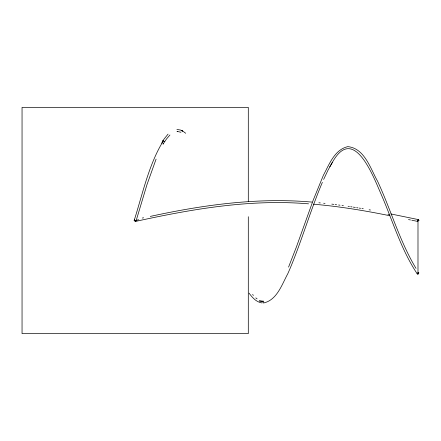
<?xml version="1.0" encoding="UTF-8"?>
<svg xmlns="http://www.w3.org/2000/svg" width="441" height="441" viewBox="0 0 441 441"><rect width="100%" height="100%" fill="white"/><g stroke="black" fill="none" stroke-linecap="round" stroke-linejoin="round"><path stroke-width="0.66" d="M417.842 221.013L418.178 219.557L418.542 219.695A0.976 0.976 0 0 1 418.944 220.698M136.115 220.776L146.963 184.68L156.081 159.146M134.24 220.224C142.471 194.294 148.617 165.496 162.327 142.586L162.591 141.611L163.396 140.817L162.101 142.432L162.437 141.616L164.278 138.761L168.076 134.114M135.178 220.947L134.935 221.338M288.557 267.125L296.391 247.015L313.182 200.231L323.374 175.309C329.173 164.581 334.482 149.637 347.839 146.632C364.729 148.319 370.49 168.716 377.606 181.306C391.018 210.032 399.563 241.106 416.006 268.371M322.365 182.337C313.319 203.665 306.291 225.764 298.27 247.478C294.996 256.353 291.617 265.19 287.747 273.822C281.926 284.445 277.108 299.935 263.74 302.967M323.633 179.432L328.093 170.017L332.47 162.183C353.528 124.638 372.86 175.325 380.809 193.522C392.6 220.357 400.808 249.159 417.169 273.762A0.976 0.876 -32.9 0 0 418.47 273.971M180.948 132.267L176.957 131.357L177.293 131.346M329.763 166.825L332.47 162.183M169.934 135.007L166.461 139.047L163.016 144.108A0.871 0.331 30.1 0 0 163.236 143.799M161.566 143.099L162.134 143.022M182.067 131.22L182.304 131.038L181.769 130.558L181.064 130.426M163.286 140.26L162.398 141.699L162.801 141.048L163.016 141.555M164.802 141.473L164.239 141.627M136.942 220.131L138.711 219.756M142.294 218.047L143.628 217.777M150.282 216.415C203.301 204.878 257.787 197.314 312.107 202.105M176.907 129.439L180.821 130.106M262.615 302.752L263.79 302.791M308.551 203.841C250.268 198.919 192.111 209.04 135.376 221.454L135.205 220.638M318.915 202.772L320.276 202.91M323.677 203.246L325.039 203.378M313.308 204.183C339.046 206.371 364.575 210.555 389.866 215.743M331.836 204.117L333.87 204.381M335.226 204.563L336.582 204.74M338.616 205.01L339.972 205.192M342.007 205.456L343.363 205.638M348.087 206.283L349.404 206.493M350.722 206.708L352.039 206.923M353.357 207.132L355.336 207.452M356.653 207.667L357.971 207.882M359.288 208.091L360.606 208.306M361.923 208.521L363.241 208.731M369.15 209.778L370.462 210.021M387.942 214.309L389.122 214.547M261.866 302.912C256.238 302.14 252.252 297.427 249.06 293.16M390.908 213.962L418.2 219.563L417.803 221.443L411.806 220.23M408.482 219.552L410.477 219.96M182.712 131.038L185.705 133.276M255.802 297.89L257.075 298.866M252.61 294.434L253.399 295.404M417.991 220.5L417.991 273.233M248.3 201.587L248.3 107.372L22.05 107.372L22.05 333.628L248.3 333.628L248.3 216.718M134.218 220.698A0.976 0.976 0 0 1 134.626 219.695M136.037 220.511A0.976 0.43 15.9 0 1 135.608 220.996A0.976 0.43 15.9 0 1 134.356 220.539A0.976 0.43 15.9 0 1 134.665 220.009M263.52 301.203C262.687 301.831 254.176 300.222 263.52 301.203M181.78 130.547L182.535 130.96L181.78 130.547M417.566 273.861A0.976 0.43 -32.9 0 0 418.845 272.819A0.976 0.43 -32.9 0 0 417.566 273.012A0.976 0.43 -32.9 0 0 417.566 273.861"/></g></svg>
